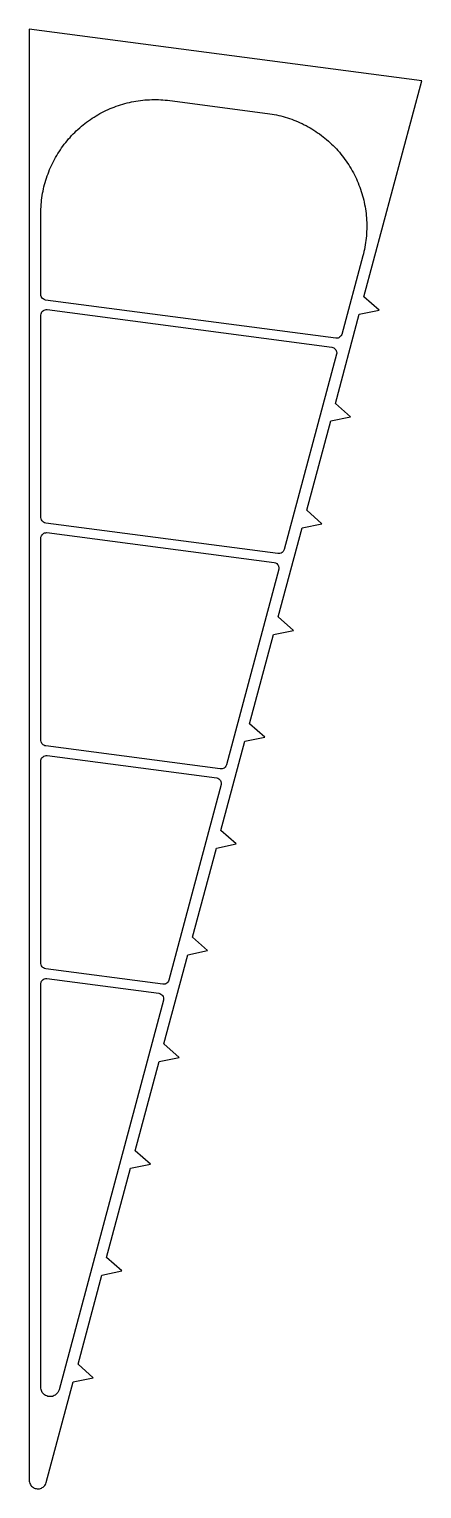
# Model space of a CAD drawing. Header units: millimetres. Extents: x 0 to 34, y -1 to 125.
import ezdxf

# ---------------------------------------------------------------- set-up
doc = ezdxf.new("R2010")
doc.units = ezdxf.units.MM

msp = doc.modelspace()

# ---------------------------------------------------------------- linework, layer by layer
for points in [[(0, 0), (0, -0.08), (0.02, -0.19), (0.06, -0.29), (0.11, -0.39), (0.15, -0.45), (0.2, -0.51), (0.28, -0.59), (0.37, -0.65), (0.44, -0.69), (0.52, -0.71), (0.6, -0.73), (0.68, -0.75), (0.79, -0.75), (0.89, -0.74), (0.97, -0.72), (1.05, -0.69), (1.12, -0.65), (1.19, -0.61), (1.27, -0.54), (1.34, -0.46), (1.39, -0.39), (1.43, -0.32), (1.47, -0.22), (3.79, 8.45), (5.5, 8.8), (4.2, 9.96), (6.25, 17.63), (7.96, 17.98), (6.65, 19.14), (8.71, 26.81), (10.42, 27.16), (9.11, 28.31), (11.17, 35.98), (12.88, 36.33), (11.57, 37.49), (13.63, 45.16), (15.34, 45.51), (14.03, 46.67), (16.09, 54.33), (17.8, 54.68), (16.49, 55.84), (18.54, 63.51), (20.25, 63.86), (18.95, 65.02), (21, 72.69), (22.71, 73.04), (21.41, 74.2), (23.46, 81.86), (25.17, 82.21), (23.87, 83.37), (25.92, 91.04), (27.63, 91.39), (26.32, 92.55), (28.38, 100.22), (30.09, 100.57), (28.78, 101.72), (33.75, 120.28), (0, 124.72)], [(11.89, 118.61), (12.08, 118.59), (20.5, 117.48), (20.69, 117.45), (20.88, 117.42), (21.07, 117.39), (21.26, 117.35), (21.45, 117.31), (21.64, 117.26), (21.83, 117.21), (22.02, 117.16), (22.2, 117.1), (22.39, 117.04), (22.57, 116.98), (22.75, 116.91), (22.93, 116.84), (23.11, 116.76), (23.29, 116.68), (23.46, 116.6), (23.64, 116.51), (23.81, 116.43), (23.98, 116.33), (24.15, 116.24), (24.31, 116.14), (24.48, 116.04), (24.64, 115.93), (24.8, 115.82), (24.96, 115.71), (25.12, 115.59), (25.27, 115.48), (25.42, 115.35), (25.57, 115.23), (25.72, 115.1), (25.86, 114.97), (26, 114.84), (26.14, 114.71), (26.28, 114.57), (26.41, 114.43), (26.54, 114.28), (26.67, 114.14), (26.79, 113.99), (26.91, 113.84), (27.03, 113.68), (27.15, 113.53), (27.26, 113.37), (27.37, 113.21), (27.48, 113.05), (27.58, 112.88), (27.68, 112.72), (27.77, 112.55), (27.87, 112.38), (27.96, 112.21), (28.04, 112.03), (28.13, 111.86), (28.21, 111.68), (28.28, 111.5), (28.35, 111.32), (28.42, 111.14), (28.49, 110.96), (28.55, 110.77), (28.61, 110.59), (28.66, 110.4), (28.71, 110.21), (28.76, 110.03), (28.8, 109.84), (28.84, 109.65), (28.87, 109.46), (28.91, 109.27), (28.93, 109.07), (28.96, 108.88), (28.98, 108.69), (28.99, 108.5), (29.01, 108.3), (29.02, 108.11), (29.02, 107.91), (29.02, 107.72), (29.02, 107.53), (29.01, 107.33), (29, 107.14), (28.99, 106.95), (28.97, 106.75), (28.95, 106.56), (28.92, 106.37), (28.89, 106.18), (28.86, 105.98), (28.82, 105.79), (28.78, 105.61), (28.74, 105.42), (28.69, 105.23), (26.87, 98.47), (26.83, 98.39), (26.79, 98.33), (26.72, 98.26), (26.63, 98.2), (26.56, 98.17), (26.48, 98.16), (26.37, 98.15), (1.41, 101.44), (1.3, 101.47), (1.21, 101.53), (1.14, 101.58), (1.08, 101.65), (1.03, 101.75), (1.01, 101.83), (1, 101.91), (1, 108.87), (1, 109.07), (1.01, 109.26), (1.02, 109.46), (1.03, 109.65), (1.05, 109.84), (1.07, 110.03), (1.09, 110.23), (1.12, 110.42), (1.15, 110.61), (1.19, 110.8), (1.23, 110.99), (1.27, 111.18), (1.32, 111.37), (1.37, 111.55), (1.43, 111.74), (1.49, 111.92), (1.55, 112.11), (1.62, 112.29), (1.68, 112.47), (1.76, 112.65), (1.83, 112.83), (1.91, 113.01), (2, 113.18), (2.08, 113.35), (2.17, 113.53), (2.27, 113.7), (2.37, 113.86), (2.47, 114.03), (2.57, 114.19), (2.68, 114.36), (2.79, 114.52), (2.9, 114.67), (3.02, 114.83), (3.14, 114.98), (3.26, 115.13), (3.38, 115.28), (3.51, 115.42), (3.64, 115.57), (3.78, 115.71), (3.91, 115.85), (4.05, 115.98), (4.19, 116.11), (4.34, 116.24), (4.49, 116.37), (4.63, 116.49), (4.79, 116.61), (4.94, 116.73), (5.1, 116.84), (5.26, 116.96), (5.42, 117.06), (5.58, 117.17), (5.75, 117.27), (5.91, 117.37), (6.08, 117.46), (6.25, 117.55), (6.43, 117.64), (6.6, 117.73), (6.78, 117.81), (6.95, 117.89), (7.13, 117.96), (7.31, 118.03), (7.49, 118.1), (7.68, 118.16), (7.86, 118.22), (8.05, 118.28), (8.23, 118.33), (8.42, 118.38), (8.61, 118.43), (8.8, 118.47), (8.99, 118.51), (9.18, 118.54), (9.37, 118.57), (9.57, 118.6), (9.76, 118.62), (9.95, 118.64), (10.14, 118.65), (10.34, 118.66), (10.53, 118.67), (10.73, 118.67), (10.92, 118.67), (11.11, 118.67), (11.31, 118.66), (11.5, 118.65), (11.69, 118.63)], [(1.02, 100.26), (1.05, 100.34), (1.1, 100.41), (1.15, 100.47), (1.22, 100.53), (1.3, 100.57), (1.38, 100.6), (1.46, 100.61), (1.54, 100.61), (26.02, 97.39), (26.1, 97.37), (26.19, 97.32), (26.29, 97.25), (26.36, 97.16), (26.4, 97.08), (26.43, 97), (26.44, 96.88), (26.42, 96.79), (21.92, 79.98), (21.87, 79.88), (21.83, 79.82), (21.76, 79.75), (21.66, 79.69), (21.56, 79.65), (21.47, 79.64), (21.38, 79.64), (1.42, 82.27), (1.33, 82.3), (1.23, 82.34), (1.17, 82.39), (1.11, 82.45), (1.06, 82.53), (1.02, 82.63), (1, 82.73), (1, 100.14)], [(1, 63.58), (1, 80.97), (1.01, 81.06), (1.05, 81.17), (1.11, 81.25), (1.19, 81.34), (1.26, 81.39), (1.33, 81.42), (1.42, 81.44), (1.53, 81.45), (21.06, 78.88), (21.17, 78.84), (21.28, 78.78), (21.35, 78.71), (21.4, 78.64), (21.44, 78.56), (21.47, 78.43), (21.47, 78.31), (16.96, 61.48), (16.92, 61.38), (16.85, 61.28), (16.76, 61.21), (16.68, 61.16), (16.6, 61.14), (16.51, 61.13), (16.42, 61.13), (1.42, 63.11), (1.34, 63.13), (1.26, 63.16), (1.2, 63.2), (1.14, 63.26), (1.09, 63.32), (1.05, 63.39), (1.02, 63.47)], [(1.06, 44.2), (1.02, 44.3), (1, 44.41), (1, 61.78), (1.01, 61.88), (1.04, 61.97), (1.07, 62.05), (1.13, 62.12), (1.19, 62.17), (1.26, 62.22), (1.37, 62.26), (1.46, 62.28), (1.54, 62.28), (16.13, 60.36), (16.22, 60.33), (16.31, 60.28), (16.39, 60.2), (16.44, 60.13), (16.48, 60.05), (16.51, 59.92), (16.51, 59.8), (12, 42.97), (11.97, 42.89), (11.89, 42.77), (11.82, 42.71), (11.75, 42.67), (11.68, 42.64), (11.57, 42.62), (11.48, 42.62), (1.42, 43.94), (1.31, 43.98), (1.23, 44.02), (1.17, 44.06), (1.11, 44.12)], [(1.07, 42.88), (1.13, 42.95), (1.21, 43.03), (1.3, 43.08), (1.39, 43.11), (1.53, 43.12), (11.14, 41.85), (11.22, 41.83), (11.33, 41.78), (11.4, 41.72), (11.46, 41.66), (11.52, 41.56), (11.55, 41.46), (11.56, 41.38), (11.55, 41.26), (2.57, 7.77), (2.55, 7.69), (2.5, 7.59), (2.46, 7.52), (2.41, 7.46), (2.33, 7.38), (2.24, 7.31), (2.15, 7.26), (2.07, 7.22), (1.99, 7.2), (1.89, 7.18), (1.78, 7.18), (1.7, 7.18), (1.61, 7.2), (1.51, 7.23), (1.41, 7.28), (1.32, 7.34), (1.26, 7.39), (1.2, 7.45), (1.13, 7.54), (1.08, 7.63), (1.05, 7.71), (1.02, 7.79), (1, 7.89), (1, 7.98), (1, 42.65), (1.03, 42.8)]]:
    msp.add_lwpolyline(points, close=True)

doc.saveas('drawing.dxf')
